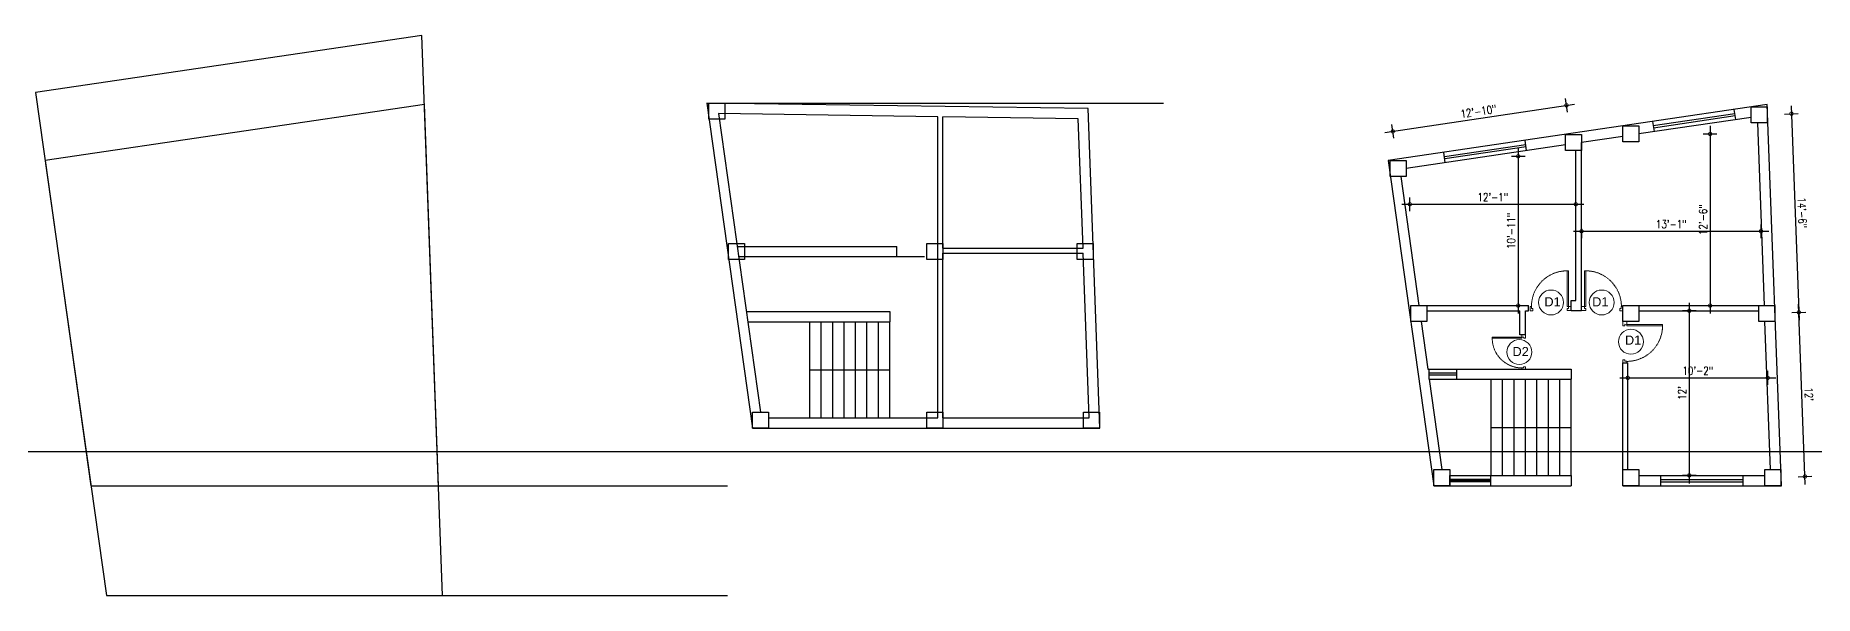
# Model space of a CAD drawing. Header units: inches. Extents: x -5142662 to -4941318, y -3361958 to -3160563.
# Drawn here: x -5018676 to -5017120, y -3262619 to -3262129 of the extents above; entities that cross this region are included whole.
import ezdxf

# ---------------------------------------------------------------- set-up
doc = ezdxf.new("R2010")
doc.units = ezdxf.units.IN
doc.header["$LTSCALE"] = 2
doc.header["$MEASUREMENT"] = 0
doc.header["$PDMODE"] = 34
doc.linetypes.add('HIDDEN', pattern=[0.375, 0.25, -0.125])
doc.layers.get('0').update_dxf_attribs({"linetype": 'CONTINUOUS'})
doc.layers.get('DEFPOINTS').update_dxf_attribs({"color": 141, "linetype": 'CONTINUOUS'})
doc.layers.add('Annotate-Lite.w', color=177, linetype='CONTINUOUS', lineweight=9)
doc.layers.add('Door-Window.w', color=4, linetype='CONTINUOUS', lineweight=15)
doc.styles.add('gaurav', font='arial.ttf')
doc.styles.add('ROMANS', font='Romans.shx', dxfattribs={"width": 0.8})
doc.dimstyles.new('8 SCALE', dxfattribs={"dimscale": 0, "dimtxt": 7, "dimasz": 6, "dimexe": 6, "dimexo": 2, "dimgap": 2, "dimtad": 1, "dimdec": 0, "dimzin": 0, "dimdsep": 46, "dimlunit": 4, "dimtxsty": 'ROMANS', "dimblk": 'DOTSMALL', "dimcen": 0, "dimdle": 7, "dimclrd": 8, "dimclre": 8, "dimclrt": 3, "dimadec": 0, "dimazin": 0, "dimtfac": 1, "dimtdec": 0, "dimtofl": 0, "dimtmove": 2, "dimatfit": 3, "dimfxl": 6, "dimfxlon": 1, "dimtolj": 1, "dimtzin": 0, "dimarcsym": 0})

# ---------------------------------------------------------------- blocks, each defined once
blk = doc.blocks.new('_DOTSMALL')
at = {"color": 0, "linetype": 'ByBlock', "const_width": 0.5}
blk.add_lwpolyline([(-0.0625, 0, 1), (0.0625, 0, 1)], format="xyb", close=True, dxfattribs=at)
blk = doc.blocks.new('*D752')
at = {"color": 8, "lineweight": -2, "ltscale": 0.5, "transparency": 16777216}
for p, q in [((-5017139.9, -3262371.8), (-5017127.9, -3262371.3)), ((-5017128.3, -3262522), (-5017134.2, -3262364.5)), ((-5017134.6, -3262515.3), (-5017122.6, -3262514.8))]:
    blk.add_line(p, q, dxfattribs=at)
at = {"layer": 'DEFPOINTS', "color": 0, "ltscale": 0.5, "transparency": 16777216}
for p in [(-5017162, -3262372.6), (-5017133.9, -3262371.5), (-5017156.7, -3262516.1)]:
    blk.add_point(p, dxfattribs=at)
at = {"color": 8, "lineweight": -2, "ltscale": 0.5, "transparency": 16777216, "xscale": 6, "yscale": 6, "zscale": 6}
for p, rotation in [((-5017133.9, -3262371.5), 92.11435361978204), ((-5017128.6, -3262515.1), 272.114353619782)]:
    blk.add_blockref('_DOTSMALL', p, dxfattribs=dict(at, rotation=rotation))
at = {"color": 3, "ltscale": 0.5, "transparency": 16777216, "insert": (-5017125.1, -3262443.1), "char_height": 7, "attachment_point": 5, "rotation": 272.1144, "style": 'ROMANS'}
blk.add_mtext("\\A1;12'", dxfattribs=at)
blk = doc.blocks.new('*D753')
at = {"color": 8, "lineweight": -2, "ltscale": 0.5, "transparency": 16777216}
for p, q in [((-5017146.4, -3262198.1), (-5017134.4, -3262197.6)), ((-5017140.6, -3262190.8), (-5017133.6, -3262378.5)), ((-5017139.9, -3262371.7), (-5017127.9, -3262371.3))]:
    blk.add_line(p, q, dxfattribs=at)
at = {"layer": 'DEFPOINTS', "color": 0, "ltscale": 0.5, "transparency": 16777216}
for p in [(-5017168.5, -3262198.9), (-5017162, -3262372.6), (-5017133.9, -3262371.5)]:
    blk.add_point(p, dxfattribs=at)
at = {"color": 8, "lineweight": -2, "ltscale": 0.5, "transparency": 16777216, "xscale": 6, "yscale": 6, "zscale": 6}
for p, rotation in [((-5017140.4, -3262197.8), 92.13950937191414), ((-5017133.9, -3262371.5), 272.1395093719141)]:
    blk.add_blockref('_DOTSMALL', p, dxfattribs=dict(at, rotation=rotation))
at = {"color": 3, "ltscale": 0.5, "transparency": 16777216, "insert": (-5017131, -3262284.4), "char_height": 7, "attachment_point": 5, "rotation": 272.1395, "style": 'ROMANS'}
blk.add_mtext('\\A1;14\'-6"', dxfattribs=at)
blk = doc.blocks.new('*D754')
at = {"color": 8, "lineweight": -2, "ltscale": 0.5, "transparency": 16777216}
for p, q in [((-5017496.1, -3262214.3), (-5017330.2, -3262189.5)), ((-5017336.3, -3262196.4), (-5017338.1, -3262184.6)), ((-5017488.2, -3262219.2), (-5017490, -3262207.3))]:
    blk.add_line(p, q, dxfattribs=at)
at = {"layer": 'DEFPOINTS', "color": 0, "ltscale": 0.5, "transparency": 16777216}
for p in [(-5017337.2, -3262190.5), (-5017332.3, -3262223.1), (-5017484.3, -3262245.8)]:
    blk.add_point(p, dxfattribs=at)
at = {"color": 8, "lineweight": -2, "ltscale": 0.5, "transparency": 16777216, "xscale": 6, "yscale": 6, "zscale": 6}
for p, rotation in [((-5017337.2, -3262190.5), 8.511358833631022), ((-5017489.1, -3262213.3), 188.511358833631)]:
    blk.add_blockref('_DOTSMALL', p, dxfattribs=dict(at, rotation=rotation))
at = {"color": 3, "ltscale": 0.5, "transparency": 16777216, "insert": (-5017414.1, -3262195.8), "char_height": 7, "attachment_point": 5, "rotation": 8.5114, "style": 'ROMANS'}
blk.add_mtext('\\A1;12\'-10"', dxfattribs=at)
blk = doc.blocks.new('*D755')
at = {"color": 8, "lineweight": -2, "ltscale": 0.5, "transparency": 16777216}
for p, q in [((-5017223.7, -3262370.1), (-5017235.7, -3262370.1)), ((-5017229.7, -3262363.1), (-5017229.7, -3262521.1)), ((-5017223.7, -3262514.1), (-5017235.7, -3262514.1))]:
    blk.add_line(p, q, dxfattribs=at)
at = {"layer": 'DEFPOINTS', "color": 0, "ltscale": 0.5, "transparency": 16777216}
for p in [(-5017221.5, -3262370.1), (-5017229.7, -3262514.1), (-5017221.5, -3262514.1)]:
    blk.add_point(p, dxfattribs=at)
at = {"color": 8, "lineweight": -2, "ltscale": 0.5, "transparency": 16777216, "xscale": 6, "yscale": 6, "zscale": 6}
for p, rotation in [((-5017229.7, -3262370.1), 90), ((-5017229.7, -3262514.1), 270)]:
    blk.add_blockref('_DOTSMALL', p, dxfattribs=dict(at, rotation=rotation))
at = {"color": 3, "ltscale": 0.5, "transparency": 16777216, "insert": (-5017235.9, -3262442.1), "char_height": 7, "attachment_point": 5, "rotation": 90, "style": 'ROMANS'}
blk.add_mtext("\\A1;12'", dxfattribs=at)
blk = doc.blocks.new('*D756')
at = {"color": 8, "lineweight": -2, "ltscale": 0.5, "transparency": 16777216}
for p, q in [((-5017283.5, -3262434.8), (-5017283.5, -3262422.8)), ((-5017161.1, -3262434.8), (-5017161.1, -3262422.8)), ((-5017290.5, -3262428.8), (-5017154.1, -3262428.8))]:
    blk.add_line(p, q, dxfattribs=at)
at = {"layer": 'DEFPOINTS', "color": 0, "ltscale": 0.5, "transparency": 16777216}
for p in [(-5017161.1, -3262428.8), (-5017283.5, -3262444.3), (-5017161.1, -3262444.3)]:
    blk.add_point(p, dxfattribs=at)
at = {"color": 8, "lineweight": -2, "ltscale": 0.5, "transparency": 16777216, "xscale": 6, "yscale": 6, "zscale": 6, "rotation": 180}
blk.add_blockref('_DOTSMALL', (-5017283.5, -3262428.8), dxfattribs=at)
at = {"color": 8, "lineweight": -2, "ltscale": 0.5, "transparency": 16777216, "xscale": 6, "yscale": 6, "zscale": 6}
blk.add_blockref('_DOTSMALL', (-5017161.1, -3262428.8), dxfattribs=at)
at = {"color": 3, "ltscale": 0.5, "transparency": 16777216, "insert": (-5017222.3, -3262422.6), "char_height": 7, "attachment_point": 5, "style": 'ROMANS'}
blk.add_mtext('\\A1;10\'-2"', dxfattribs=at)
blk = doc.blocks.new('*D757')
at = {"color": 8, "lineweight": -2, "ltscale": 0.5, "transparency": 16777216}
for p, q in [((-5017385.4, -3262235), (-5017373.4, -3262235)), ((-5017379.4, -3262228), (-5017379.4, -3262372.6)), ((-5017385.4, -3262365.6), (-5017373.4, -3262365.6))]:
    blk.add_line(p, q, dxfattribs=at)
at = {"layer": 'DEFPOINTS', "color": 0, "ltscale": 0.5, "transparency": 16777216}
for p in [(-5017405.8, -3262235), (-5017405.8, -3262365.6), (-5017379.4, -3262365.6)]:
    blk.add_point(p, dxfattribs=at)
at = {"color": 8, "lineweight": -2, "ltscale": 0.5, "transparency": 16777216, "xscale": 6, "yscale": 6, "zscale": 6}
for p, rotation in [((-5017379.4, -3262235), 90), ((-5017379.4, -3262365.6), 270)]:
    blk.add_blockref('_DOTSMALL', p, dxfattribs=dict(at, rotation=rotation))
at = {"color": 3, "ltscale": 0.5, "transparency": 16777216, "insert": (-5017385.6, -3262300.3), "char_height": 7, "attachment_point": 5, "rotation": 90, "style": 'ROMANS'}
blk.add_mtext('\\A1;10\'-11"', dxfattribs=at)
blk = doc.blocks.new('*D758')
at = {"color": 8, "lineweight": -2, "ltscale": 0.5, "transparency": 16777216}
for p, q in [((-5017481.2, -3262277), (-5017322, -3262277)), ((-5017474.2, -3262283), (-5017474.2, -3262271)), ((-5017329, -3262283), (-5017329, -3262271))]:
    blk.add_line(p, q, dxfattribs=at)
at = {"layer": 'DEFPOINTS', "color": 0, "ltscale": 0.5, "transparency": 16777216}
for p in [(-5017329, -3262277), (-5017474.2, -3262309.2), (-5017329, -3262309.2)]:
    blk.add_point(p, dxfattribs=at)
at = {"color": 8, "lineweight": -2, "ltscale": 0.5, "transparency": 16777216, "xscale": 6, "yscale": 6, "zscale": 6, "rotation": 180}
blk.add_blockref('_DOTSMALL', (-5017474.2, -3262277), dxfattribs=at)
at = {"color": 8, "lineweight": -2, "ltscale": 0.5, "transparency": 16777216, "xscale": 6, "yscale": 6, "zscale": 6}
blk.add_blockref('_DOTSMALL', (-5017329, -3262277), dxfattribs=at)
at = {"color": 3, "ltscale": 0.5, "transparency": 16777216, "insert": (-5017401.6, -3262270.8), "char_height": 7, "attachment_point": 5, "style": 'ROMANS'}
blk.add_mtext('\\A1;12\'-1"', dxfattribs=at)
blk = doc.blocks.new('*D759')
at = {"color": 8, "lineweight": -2, "ltscale": 0.5, "transparency": 16777216}
for p, q in [((-5017324, -3262298.6), (-5017324, -3262306.6)), ((-5017167, -3262294.6), (-5017167, -3262306.6)), ((-5017331, -3262300.6), (-5017160, -3262300.6))]:
    blk.add_line(p, q, dxfattribs=at)
at = {"layer": 'DEFPOINTS', "color": 0, "ltscale": 0.5, "transparency": 16777216}
for p in [(-5017324, -3262296.6), (-5017167, -3262285.7), (-5017167, -3262300.6)]:
    blk.add_point(p, dxfattribs=at)
at = {"color": 8, "lineweight": -2, "ltscale": 0.5, "transparency": 16777216, "xscale": 6, "yscale": 6, "zscale": 6, "rotation": 180}
blk.add_blockref('_DOTSMALL', (-5017324, -3262300.6), dxfattribs=at)
at = {"color": 8, "lineweight": -2, "ltscale": 0.5, "transparency": 16777216, "xscale": 6, "yscale": 6, "zscale": 6}
blk.add_blockref('_DOTSMALL', (-5017167, -3262300.6), dxfattribs=at)
at = {"color": 3, "ltscale": 0.5, "transparency": 16777216, "insert": (-5017245.5, -3262294.4), "char_height": 7, "attachment_point": 5, "style": 'ROMANS'}
blk.add_mtext('\\A1;13\'-1"', dxfattribs=at)
blk = doc.blocks.new('*D760')
at = {"color": 8, "lineweight": -2, "ltscale": 0.5, "transparency": 16777216}
for p, q in [((-5017217.5, -3262215.5), (-5017205.5, -3262215.5)), ((-5017211.5, -3262208.5), (-5017211.5, -3262372.6)), ((-5017217.5, -3262365.6), (-5017205.5, -3262365.6))]:
    blk.add_line(p, q, dxfattribs=at)
at = {"layer": 'DEFPOINTS', "color": 0, "ltscale": 0.5, "transparency": 16777216}
for p in [(-5017274, -3262215.5), (-5017274, -3262365.6), (-5017211.5, -3262365.6)]:
    blk.add_point(p, dxfattribs=at)
at = {"color": 8, "lineweight": -2, "ltscale": 0.5, "transparency": 16777216, "xscale": 6, "yscale": 6, "zscale": 6}
for p, rotation in [((-5017211.5, -3262215.5), 90), ((-5017211.5, -3262365.6), 270)]:
    blk.add_blockref('_DOTSMALL', p, dxfattribs=dict(at, rotation=rotation))
at = {"color": 3, "ltscale": 0.5, "transparency": 16777216, "insert": (-5017217.7, -3262290.5), "char_height": 7, "attachment_point": 5, "rotation": 90, "style": 'ROMANS'}
blk.add_mtext('\\A1;12\'-6"', dxfattribs=at)
blk = doc.blocks.new('3-0')
at = {"ltscale": 3}
for p, q in [((11063, 10097.7), (11066, 10099.9)), ((11063, 10097.7), (11064.5, 10095.7)), ((11066, 10096.8), (11064.5, 10095.7)), ((11065.3, 10097.8), (11066.7, 10098.9)), ((11066, 10096.8), (11065.3, 10097.8)), ((11066, 10099.9), (11066.7, 10098.9)), ((11085.5, 10074.1), (11110.3, 10093)), ((11086.2, 10073.2), (11111, 10092)), ((11111, 10092), (11110.3, 10093)), ((11084, 10073), (11082.6, 10071.9)), ((11082.6, 10071.9), (11084.8, 10069)), ((11084, 10073), (11084.8, 10072)), ((11084.8, 10072), (11086.2, 10073.2)), ((11084.8, 10069), (11087.7, 10071.2)), ((11086.2, 10073.2), (11085.5, 10074.1)), ((11087.7, 10071.2), (11086.2, 10073.2))]:
    blk.add_line(p, q, dxfattribs=at)
at = {"layer": 'Door-Window.w', "color": 9, "linetype": 'HIDDEN', "lineweight": 18}
blk.add_arc((11085.5, 10074.1), 31.2, 37.1906, 127.1465, dxfattribs=at)

msp = doc.modelspace()

# ---------------------------------------------------------------- linework, layer by layer
at = {"ltscale": 0.5}
for p, q in [((-5018338.6, -3262129.5), (-5018676.4, -3262179.4)), ((-5018320.5, -3262619.1), (-5018338.6, -3262129.5)), ((-5018676.4, -3262179.4), (-5018614.5, -3262619.1)), ((-5018336.3, -3262189.8), (-5018668, -3262238.8)), ((-5018089.3, -3262188.5), (-5017689.7, -3262188.5)), ((-5018079, -3262197.7), (-5018042.2, -3262458.8)), ((-5017887.1, -3262200.5), (-5018079, -3262197.7)), ((-5017887.1, -3262463.8), (-5017887.1, -3262200.5)), ((-5017764.3, -3262202.3), (-5017882.6, -3262200.6)), ((-5017882.6, -3262315.3), (-5017882.6, -3262200.6)), ((-5017760.1, -3262315.3), (-5017764.3, -3262202.3)), ((-5017175.5, -3262201), (-5017274, -3262215.5)), ((-5017260.3, -3262213.5), (-5017261.7, -3262204.6)), ((-5017261.2, -3262208.1), (-5017189.9, -3262197.6)), ((-5017260.9, -3262210.1), (-5017189.6, -3262199.5)), ((-5017189.1, -3262203), (-5017190.4, -3262194.1)), ((-5017164, -3262365.6), (-5017169.9, -3262205.9)), ((-5017372, -3262230), (-5017373.3, -3262221.1)), ((-5017288, -3262217.6), (-5017324, -3262222.9)), ((-5017338, -3262225), (-5017477.3, -3262245.6)), ((-5017443.2, -3262240.5), (-5017444.5, -3262231.6)), ((-5017444, -3262235.1), (-5017372.8, -3262224.6)), ((-5017443.7, -3262237.1), (-5017372.5, -3262226.6)), ((-5017329, -3262361.1), (-5017329, -3262229.9)), ((-5017324, -3262370.1), (-5017324, -3262223.1)), ((-5017482.2, -3262252.8), (-5017466.3, -3262365.6)), ((-5018062.6, -3262313.8), (-5017923.1, -3262313.8)), ((-5017923.1, -3262322.8), (-5017923.1, -3262313.8)), ((-5018061.3, -3262322.8), (-5017923.1, -3262322.8)), ((-5018061.3, -3262322.8), (-5017898.9, -3262322.8)), ((-5017882.6, -3262315.3), (-5017760.1, -3262315.3)), ((-5017882.6, -3262463.8), (-5017882.6, -3262319.8)), ((-5017882.6, -3262319.8), (-5017760, -3262319.8)), ((-5017754.7, -3262463.8), (-5017760, -3262319.8)), ((-5017333, -3262361.1), (-5017329, -3262361.1)), ((-5017333, -3262370.1), (-5017333, -3262361.1)), ((-5017324, -3262370.1), (-5017324, -3262361.1)), ((-5018054.6, -3262370.8), (-5017929.1, -3262370.8)), ((-5017929.1, -3262370.8), (-5017929.1, -3262379.8)), ((-5017459.4, -3262365.6), (-5017370.3, -3262365.6)), ((-5017459.4, -3262370.1), (-5017378.1, -3262370.1)), ((-5017378.1, -3262391.1), (-5017378.1, -3262370.1)), ((-5017373.1, -3262391.1), (-5017373.1, -3262370.1)), ((-5017373.1, -3262370.1), (-5017370.3, -3262370.1)), ((-5017370.3, -3262370.1), (-5017370.3, -3262365.6)), ((-5017324, -3262370.1), (-5017333, -3262370.1)), ((-5017288, -3262365.6), (-5017164, -3262365.6)), ((-5017288, -3262370.1), (-5017288, -3262365.6)), ((-5017274, -3262370.1), (-5017169, -3262370.1)), ((-5018053.3, -3262379.8), (-5017929.1, -3262379.8)), ((-5017999.1, -3262421.8), (-5017999.1, -3262379.8)), ((-5017989.1, -3262421.8), (-5017989.1, -3262379.8)), ((-5017979.1, -3262421.8), (-5017979.1, -3262379.8)), ((-5017969.1, -3262421.8), (-5017969.1, -3262379.8)), ((-5017959.1, -3262421.8), (-5017959.1, -3262379.8)), ((-5017949.1, -3262421.8), (-5017949.1, -3262379.8)), ((-5017939.1, -3262421.8), (-5017939.1, -3262379.8)), ((-5017929.1, -3262421.8), (-5017929.1, -3262379.8)), ((-5017464.3, -3262379.6), (-5017458.5, -3262421.1)), ((-5017373.1, -3262391.1), (-5017378.1, -3262391.1)), ((-5017158.7, -3262509.1), (-5017163.5, -3262379.6)), ((-5017999.1, -3262421.8), (-5017929.1, -3262421.8)), ((-5017999.1, -3262463.8), (-5017999.1, -3262421.8)), ((-5017989.1, -3262463.8), (-5017989.1, -3262421.8)), ((-5017979.1, -3262463.8), (-5017979.1, -3262421.8)), ((-5017969.1, -3262463.8), (-5017969.1, -3262421.8)), ((-5017959.1, -3262463.8), (-5017959.1, -3262421.8)), ((-5017949.1, -3262463.8), (-5017949.1, -3262421.8)), ((-5017939.1, -3262463.8), (-5017939.1, -3262421.8)), ((-5017929.1, -3262463.8), (-5017929.1, -3262421.8)), ((-5017458.5, -3262421.1), (-5017333, -3262421.1)), ((-5017457.2, -3262430.1), (-5017457.2, -3262421.1)), ((-5017433.2, -3262430.1), (-5017433.2, -3262421.1)), ((-5017333, -3262421.1), (-5017333, -3262430.1)), ((-5017288, -3262514.1), (-5017288, -3262415.6)), ((-5017288, -3262415.6), (-5017283.5, -3262415.6)), ((-5017283.5, -3262509.1), (-5017283.5, -3262415.6)), ((-5017433.2, -3262424.6), (-5017457.2, -3262424.6)), ((-5017433.2, -3262426.6), (-5017457.2, -3262426.6)), ((-5017457.2, -3262430.1), (-5017333, -3262430.1)), ((-5017457.2, -3262430.1), (-5017446.1, -3262509.1)), ((-5017403, -3262472.1), (-5017403, -3262430.1)), ((-5017393, -3262472.1), (-5017393, -3262430.1)), ((-5017383, -3262472.1), (-5017383, -3262430.1)), ((-5017373, -3262472.1), (-5017373, -3262430.1)), ((-5017363, -3262472.1), (-5017363, -3262430.1)), ((-5017353, -3262472.1), (-5017353, -3262430.1)), ((-5017343, -3262472.1), (-5017343, -3262430.1)), ((-5017333, -3262472.1), (-5017333, -3262430.1)), ((-5018035.3, -3262463.8), (-5017887.1, -3262463.8)), ((-5017882.6, -3262463.8), (-5017754.7, -3262463.8)), ((-5017403, -3262514.1), (-5017403, -3262472.1)), ((-5017403, -3262472.1), (-5017333, -3262472.1)), ((-5017393, -3262514.1), (-5017393, -3262472.1)), ((-5017383, -3262514.1), (-5017383, -3262472.1)), ((-5017373, -3262514.1), (-5017373, -3262472.1)), ((-5017363, -3262514.1), (-5017363, -3262472.1)), ((-5017353, -3262514.1), (-5017353, -3262472.1)), ((-5017343, -3262514.1), (-5017343, -3262472.1)), ((-5017333, -3262514.1), (-5017333, -3262472.1)), ((-5017439.2, -3262514.1), (-5017333, -3262514.1)), ((-5017439.2, -3262523.1), (-5017439.2, -3262514.1)), ((-5017403.2, -3262523.1), (-5017403.2, -3262514.1)), ((-5017333, -3262514.1), (-5017333, -3262523.1)), ((-5017274, -3262514.1), (-5017163.7, -3262514.1)), ((-5017254.6, -3262523.1), (-5017254.6, -3262514.1)), ((-5017182.6, -3262523.1), (-5017182.6, -3262514.1)), ((-5018628, -3262523.1), (-5018071.2, -3262523.1)), ((-5017403.2, -3262517.6), (-5017439.2, -3262517.6)), ((-5017403.2, -3262518.6), (-5017439.2, -3262518.6)), ((-5017403.2, -3262519.6), (-5017439.2, -3262519.6)), ((-5017254.6, -3262517.6), (-5017182.6, -3262517.6)), ((-5017254.6, -3262519.6), (-5017182.6, -3262519.6)), ((-5018614.5, -3262619.1), (-5018320.5, -3262619.1)), ((-5018614.5, -3262619.1), (-5018071.2, -3262619.1))]:
    msp.add_line(p, q, dxfattribs=at)
msp.add_xline((-5002215.3, -3262493.1), (1, 0), dxfattribs=at)
for points in [[(-5018336.3, -3262189.8), (-5018668, -3262238.8), (-5018628, -3262523.1), (-5018324, -3262523.1)], [(-5017755.6, -3262193.4), (-5018089.3, -3262188.5), (-5018049.3, -3262472.8), (-5017745.3, -3262472.8)], [(-5018087.4, -3262188.5), (-5018073.4, -3262188.5), (-5018073.4, -3262202.5), (-5018087.4, -3262202.5)], [(-5017175.5, -3262191.9), (-5017161.5, -3262191.9), (-5017161.5, -3262205.9), (-5017175.5, -3262205.9)], [(-5017338, -3262215.9), (-5017324, -3262215.9), (-5017324, -3262229.9), (-5017338, -3262229.9)], [(-5017288, -3262208.5), (-5017274, -3262208.5), (-5017274, -3262222.5), (-5017288, -3262222.5)], [(-5017491.3, -3262238.8), (-5017477.3, -3262238.8), (-5017477.3, -3262252.8), (-5017491.3, -3262252.8)], [(-5018070.1, -3262311.4), (-5018056.1, -3262311.4), (-5018056.1, -3262325.4), (-5018070.1, -3262325.4)], [(-5017896.6, -3262311.4), (-5017882.6, -3262311.4), (-5017882.6, -3262325.4), (-5017896.6, -3262325.4)], [(-5017765.3, -3262311.4), (-5017751.3, -3262311.4), (-5017751.3, -3262325.4), (-5017765.3, -3262325.4)], [(-5017473.4, -3262365.6), (-5017459.4, -3262365.6), (-5017459.4, -3262379.6), (-5017473.4, -3262379.6)], [(-5017288, -3262365.6), (-5017274, -3262365.6), (-5017274, -3262379.6), (-5017288, -3262379.6)], [(-5017169, -3262365.6), (-5017155, -3262365.6), (-5017155, -3262379.6), (-5017169, -3262379.6)], [(-5018049.3, -3262458.8), (-5018035.3, -3262458.8), (-5018035.3, -3262472.8), (-5018049.3, -3262472.8)], [(-5017896.6, -3262458.8), (-5017882.6, -3262458.8), (-5017882.6, -3262472.8), (-5017896.6, -3262472.8)], [(-5017759.8, -3262458.8), (-5017745.8, -3262458.8), (-5017745.8, -3262472.8), (-5017759.8, -3262472.8)], [(-5017453.2, -3262509.1), (-5017439.2, -3262509.1), (-5017439.2, -3262523.1), (-5017453.2, -3262523.1)], [(-5017288, -3262509.1), (-5017274, -3262509.1), (-5017274, -3262523.1), (-5017288, -3262523.1)], [(-5017163.7, -3262509.1), (-5017149.7, -3262509.1), (-5017149.7, -3262523.1), (-5017163.7, -3262523.1)]]:
    msp.add_lwpolyline(points, close=True, dxfattribs=at)
msp.add_lwpolyline([(-5017288, -3262523.1), (-5017149.2, -3262523.1), (-5017161.5, -3262189.8), (-5017493.2, -3262238.8), (-5017453.2, -3262523.1), (-5017333, -3262523.1)], dxfattribs=at)
at = {"layer": 'Annotate-Lite.w', "ltscale": 0.005}
for centre in [(-5017350.6, -3262362.9), (-5017306.3, -3262362.9), (-5017280.8, -3262397.2), (-5017378.4, -3262406.3)]:
    msp.add_circle(centre, 10.9, dxfattribs=at)

# ---------------------------------------------------------------- block references
at = {"layer": 'Door-Window.w', "linetype": 'ByBlock'}
for p, xscale, yscale, zscale, rotation in [((-5016012.4, -3277283.8), 0.999791003999291, 0.9997910037636757, 0.9997910039624013, 52.80940477362314), ((-5018644.5, -3277283.8), -0.9997910039992909, 0.9997910037636757, 0.9997910039624013, 307.1905952263768), ((-5032201.7, -3261059), -0.9997910039992909, 0.9997910037636757, 0.9997910039624013, 217.1905952263769), ((-5004943.5, -3261307.2), 0.8331589851548311, 0.8331589852459729, 0.8331589850765497, 142.7330628721138)]:
    msp.add_blockref('3-0', p, dxfattribs=dict(at, xscale=xscale, yscale=yscale, zscale=zscale, rotation=rotation))

# ---------------------------------------------------------------- texts
at = {"layer": 'Annotate-Lite.w', "ltscale": 0.005, "char_height": 8, "style": 'gaurav'}
for s, insert, attachment_point in [('D1', (-5017356.5, -3262358.3), 1), ('D1', (-5017300.4, -3262358.3), 3), ('D1', (-5017286, -3262399.8), 7), ('D2', (-5017384.4, -3262401.8), 1)]:
    msp.add_mtext_dynamic_manual_height_columns(s, width=8, gutter_width=100, heights=[0], dxfattribs=dict(at, insert=insert, attachment_point=attachment_point))

# ---------------------------------------------------------------- dimensions: what is measured, and where the dimension line sits
at = {"ltscale": 0.5}
for p1, p2, distance, picture, middle in [((-5017484.3, -3262245.8), (-5017332.3, -3262223.1), 32.9, '*D754', (-5017414.1, -3262195.8)), ((-5017168.5, -3262198.9), (-5017162, -3262372.6), 28.1, '*D753', (-5017131, -3262284.4)), ((-5017156.7, -3262516.1), (-5017162, -3262372.6), -28.1, '*D752', (-5017125.1, -3262443.1))]:
    dim = msp.add_aligned_dim(p1=p1, p2=p2, distance=distance, dimstyle='8 SCALE', override={"dimscale": 1}, dxfattribs=at)
    dim.commit()
    dim.dimension.update_dxf_attribs({"geometry": picture, "text_midpoint": middle})
for base, p1, p2, picture, middle in [((-5017211.5, -3262365.6), (-5017274, -3262215.5), (-5017274, -3262365.6), '*D760', (-5017217.7, -3262290.5)), ((-5017379.4, -3262365.6), (-5017405.8, -3262235), (-5017405.8, -3262365.6), '*D757', (-5017385.6, -3262300.3)), ((-5017229.7, -3262514.1), (-5017221.5, -3262370.1), (-5017221.5, -3262514.1), '*D755', (-5017235.9, -3262442.1))]:
    dim = msp.add_linear_dim(base=base, p1=p1, p2=p2, angle=90, dimstyle='8 SCALE', override={"dimscale": 1}, dxfattribs=at)
    dim.commit()
    dim.dimension.update_dxf_attribs({"geometry": picture, "text_midpoint": middle})
for base, p1, p2, picture, middle in [((-5017329, -3262277), (-5017474.2, -3262309.2), (-5017329, -3262309.2), '*D758', (-5017401.6, -3262270.8)), ((-5017167, -3262300.6), (-5017324, -3262296.6), (-5017167, -3262285.7), '*D759', (-5017245.5, -3262294.4)), ((-5017161.1, -3262428.8), (-5017283.5, -3262444.3), (-5017161.1, -3262444.3), '*D756', (-5017222.3, -3262422.6))]:
    dim = msp.add_linear_dim(base=base, p1=p1, p2=p2, dimstyle='8 SCALE', override={"dimscale": 1}, dxfattribs=at)
    dim.commit()
    dim.dimension.update_dxf_attribs({"geometry": picture, "text_midpoint": middle})

doc.saveas('drawing.dxf')
